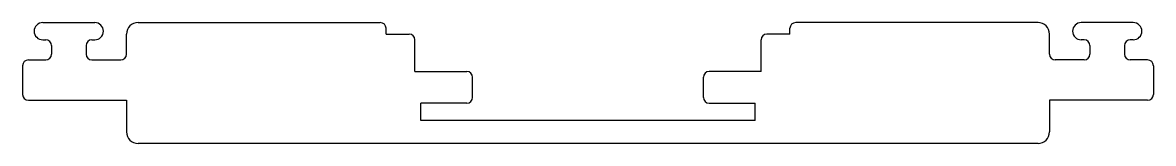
# Model space of a CAD drawing. Extents: x 459.2 to 557.2, y 404.7 to 415.2.
import ezdxf

# ---------------------------------------------------------------- set-up
doc = ezdxf.new("R2010")
doc.units = 0
doc.layers.get('0').update_dxf_attribs({"linetype": 'CONTINUOUS'})

msp = doc.modelspace()

# ---------------------------------------------------------------- linework, layer by layer
for p, q in [((460.933, 415.196), (465.433, 415.196)), ((469.183, 415.196), (490.183, 415.196)), ((490.683, 414.196), (490.683, 414.696)), ((525.683, 414.196), (525.683, 414.696)), ((547.183, 415.196), (526.183, 415.196)), ((555.433, 415.196), (550.933, 415.196)), ((460.933, 413.696), (461.183, 413.696)), ((465.183, 413.696), (465.433, 413.696)), ((468.183, 412.446), (468.183, 414.196)), ((490.683, 414.196), (492.683, 414.196)), ((493.183, 410.946), (493.183, 413.696)), ((523.183, 410.946), (523.183, 413.696)), ((525.683, 414.196), (523.683, 414.196)), ((548.183, 412.446), (548.183, 414.196)), ((551.183, 413.696), (550.933, 413.696)), ((555.433, 413.696), (555.183, 413.696)), ((461.683, 413.196), (461.683, 412.446)), ((464.683, 413.196), (464.683, 412.446)), ((551.683, 413.196), (551.683, 412.446)), ((554.683, 413.196), (554.683, 412.446)), ((459.683, 411.946), (461.183, 411.946)), ((465.183, 411.946), (467.683, 411.946)), ((551.183, 411.946), (548.683, 411.946)), ((556.683, 411.946), (555.183, 411.946)), ((459.183, 411.446), (459.183, 408.946)), ((493.183, 410.946), (497.683, 410.946)), ((523.183, 410.946), (518.683, 410.946)), ((557.183, 411.446), (557.183, 408.946)), ((498.183, 408.696), (498.183, 410.446)), ((518.183, 408.696), (518.183, 410.446)), ((459.683, 408.446), (468.183, 408.446)), ((468.183, 408.446), (468.183, 405.696)), ((493.683, 406.696), (493.683, 408.196)), ((497.683, 408.196), (493.683, 408.196)), ((518.683, 408.196), (522.683, 408.196)), ((522.683, 406.696), (522.683, 408.196)), ((556.683, 408.446), (548.183, 408.446)), ((548.183, 408.446), (548.183, 405.696)), ((522.683, 406.696), (493.683, 406.696)), ((547.183, 404.696), (469.183, 404.696))]:
    msp.add_line(p, q)
for centre, radius, start, end in [((460.933, 414.446), 0.75, 90, 180), ((465.433, 414.446), 0.75, 0, 90), ((469.183, 414.196), 1, 90, 180), ((490.183, 414.696), 0.5, 0, 90), ((526.183, 414.696), 0.5, 90, 180), ((547.183, 414.196), 1, 0, 90), ((550.933, 414.446), 0.75, 90, 180), ((555.433, 414.446), 0.75, 0, 90), ((460.933, 414.446), 0.75, 180, 270), ((461.183, 413.196), 0.5, 0, 90), ((465.183, 413.196), 0.5, 90, 180), ((465.433, 414.446), 0.75, 270, 0), ((492.683, 413.696), 0.5, 0, 90), ((523.683, 413.696), 0.5, 90, 180), ((550.933, 414.446), 0.75, 180, 270), ((551.183, 413.196), 0.5, 0, 90), ((555.183, 413.196), 0.5, 90, 180), ((555.433, 414.446), 0.75, 270, 0), ((459.683, 411.446), 0.5, 90, 180), ((461.183, 412.446), 0.5, 270, 0), ((465.183, 412.446), 0.5, 180, 270), ((467.683, 412.446), 0.5, 270, 0), ((548.683, 412.446), 0.5, 180, 270), ((551.183, 412.446), 0.5, 270, 0), ((555.183, 412.446), 0.5, 180, 270), ((556.683, 411.446), 0.5, 0, 90), ((497.683, 410.446), 0.5, 0, 90), ((518.683, 410.446), 0.5, 90, 180), ((459.683, 408.946), 0.5, 180, 270), ((497.683, 408.696), 0.5, 270, 0), ((518.683, 408.696), 0.5, 180, 270), ((556.683, 408.946), 0.5, 270, 0), ((469.183, 405.696), 1, 180, 270), ((547.183, 405.696), 1, 270, 0)]:
    msp.add_arc(centre, radius, start, end)

doc.saveas('drawing.dxf')
